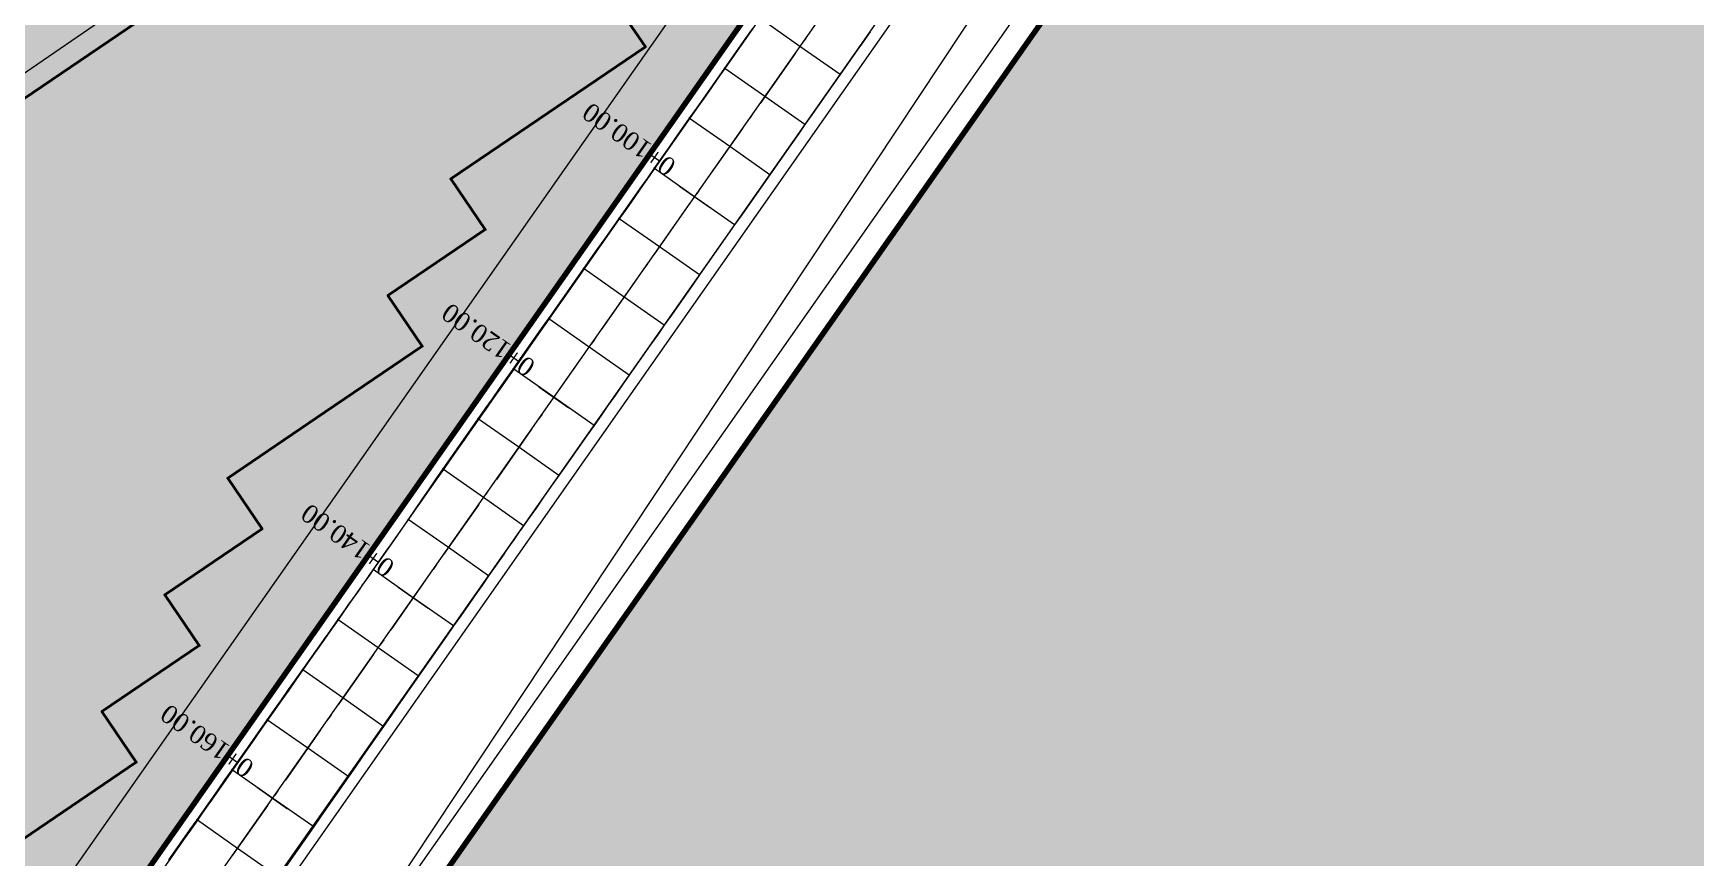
# Model space of a CAD drawing. Header units: metres. Extents: x 478603 to 489313, y 4282657 to 4289463.
# Drawn here: x 480207.3 to 480343.1, y 4287714.5 to 4287781.8 of the extents above; entities that cross this region are included whole.
import ezdxf

# ---------------------------------------------------------------- set-up
doc = ezdxf.new("R2010")
doc.units = ezdxf.units.M
for name, color, linetype, lineweight in [('ADAKENARI', 18, 'Continuous', 0), ('EKS_5', 5, 'Continuous', 0), ('EKSENLER', 3, 'Continuous', 0), ('HDA_5', 30, 'Continuous', 0), ('HDO_5', 30, 'Continuous', 0), ('KALDIRIM', 11, 'Continuous', 0), ('KDA_5', 150, 'Continuous', 20), ('KDO_5', 150, 'Continuous', 20), ('KYA_5', 1, 'Continuous', 20), ('KYO_5', 1, 'Continuous', 20), ('PARSEL_ALAN', 254, 'Continuous', 0), ('PARSEL_SERA_ALAN', 9, 'Continuous', 40), ('PL_ALİNMAN', 1, 'Continuous', 0), ('PL_ENKESIT', 1, 'Continuous', 0), ('PL_KM', 4, 'Continuous', 0), ('PL_KMYAZI', 30, 'Continuous', 0), ('REFUJ', 63, 'Continuous', 0), ('REVIZE_ONERI_KAM_SNR', 9, 'Continuous', 0), ('SEV_KYA_HDA', 3, 'Continuous', 0), ('SEV_KYO_HDO', 3, 'Continuous', 0), ('SEV_YKA_KDA', 3, 'Continuous', 0), ('SEV_YKO_KDO', 3, 'Continuous', 0), ('SNR_PLANONAMAA', 233, 'Continuous', 0), ('SNR_YAPIYAK', 18, 'Continuous', 0), ('YKA_5', 33, 'Continuous', 0), ('YKO_5', 33, 'Continuous', 0)]:
    doc.layers.add(name, color=color, linetype=linetype, lineweight=lineweight)
doc.styles.get("Standard").update_dxf_attribs({"font": 'times.ttf'})

msp = doc.modelspace()

# ---------------------------------------------------------------- hatches: boundary and pattern name
at = {"layer": 'PARSEL_ALAN'}
msp.add_hatch(color=256, dxfattribs=at).paths.add_polyline_path([(479996.22, 4287399.35), (480059.06, 4287488.92), (480291.13, 4287819.67), (480291.2, 4287822.99), (480283.53, 4287834.91), (480280.8, 4287835.46), (479887.05, 4287565.85), (479878.8, 4287560.2), (479992, 4287393.33)])
at = {"layer": 'PARSEL_SERA_ALAN'}
msp.add_hatch(color=256, dxfattribs=at).paths.add_polyline_path([(479889.34, 4287561.31), (480275.03, 4287822.94), (480280.65, 4287814.66), (480272.7, 4287809.28), (480264.76, 4287803.89), (480267.57, 4287799.75), (480259.62, 4287794.36), (480262.43, 4287790.22), (480254.48, 4287784.83), (480257.29, 4287780.69), (480241.4, 4287769.92), (480244.21, 4287765.78), (480236.26, 4287760.39), (480239.07, 4287756.25), (480231.12, 4287750.86), (480223.18, 4287745.47), (480225.99, 4287741.34), (480218.04, 4287735.95), (480220.85, 4287731.81), (480212.9, 4287726.42), (480215.71, 4287722.28), (480199.82, 4287711.5), (480202.63, 4287707.37), (480194.68, 4287701.98), (480197.49, 4287697.84), (480189.55, 4287692.45), (480192.35, 4287688.31), (480176.46, 4287677.53), (480179.27, 4287673.4), (480171.33, 4287668.01), (480174.13, 4287663.87), (480166.19, 4287658.48), (480168.99, 4287654.34), (480153.1, 4287643.56), (480155.91, 4287639.43), (480147.97, 4287634.04), (480150.77, 4287629.9), (480142.83, 4287624.51), (480134.88, 4287619.12), (480137.69, 4287614.98), (480129.75, 4287609.59), (480132.55, 4287605.46), (480124.61, 4287600.07), (480127.42, 4287595.93), (480111.53, 4287585.15), (480114.33, 4287581.01), (480106.39, 4287575.62), (480109.2, 4287571.49), (480101.25, 4287566.1), (480104.06, 4287561.96), (480088.17, 4287551.18), (480090.97, 4287547.04), (480083.03, 4287541.66), (480085.84, 4287537.52), (480069.95, 4287526.74), (480072.75, 4287522.6), (480064.81, 4287517.21), (480067.62, 4287513.07), (480059.67, 4287507.69), (480062.48, 4287503.55), (480046.59, 4287492.77), (480049.4, 4287488.63), (480041.45, 4287483.24), (480044.26, 4287479.1), (480036.31, 4287473.72), (480039.12, 4287469.58), (480023.23, 4287458.8), (480026.04, 4287454.66), (480018.09, 4287449.27), (480020.9, 4287445.13), (480005.01, 4287434.36), (480007.82, 4287430.22), (479999.87, 4287424.83), (480002.68, 4287420.69), (479994.73, 4287415.3), (479997.54, 4287411.16), (479989.6, 4287405.78), (479885.74, 4287558.88)])
at = {"layer": 'REVIZE_ONERI_KAM_SNR'}
msp.add_hatch(color=256, dxfattribs=at).paths.add_polyline_path([(480391.37, 4287736.67), (479958.38, 4287021.55), (479846.66, 4286823.22), (479817.89, 4286807.32), (479678.54, 4286593.14), (479667.02, 4286563.36), (479171.87, 4285664.49), (479060.05, 4285423.5), (478955.18, 4285211.94), (478971.57, 4285181.44), (478973.58, 4285138.06), (478896.83, 4284994.41), (478884.26, 4284953.22), (478871.38, 4284822.15), (478829.64, 4284818.29), (478829.64, 4284859.4), (478806.79, 4284865.48), (478716.87, 4284674.35), (478705.55, 4284645.23), (478602.86, 4284697.15), (478665.09, 4284834.56), (478661.84, 4284859.59), (478721.27, 4284982.03), (478734.09, 4284989.86), (478857.78, 4285241.35), (478838.86, 4285277.85), (478831.67, 4285382.6), (478866.61, 4285387.39), (478882.65, 4285289.09), (479341.44, 4286225.89), (479492.42, 4286515.34), (479668.69, 4286852.71), (479834.72, 4287134.36), (480316.15, 4287820.51), (480353.75, 4287856.55), (480321.39, 4287969.42), (480358.64, 4287985.06), (480384.47, 4287906.35), (480463.86, 4288018.44), (480598.66, 4288207.44), (480775.09, 4288481.28), (480856.22, 4288581.77), (481195.87, 4289025.92), (481277.92, 4288967.09), (481191.32, 4288856.62), (480684.78, 4288177.97), (480420.91, 4287781.11), (480447.15, 4287667.53), (480456.56, 4287584.46), (480422.31, 4287581.55), (480417.61, 4287623.09), (480404.49, 4287679.88)])

# ---------------------------------------------------------------- linework, layer by layer
at = {"layer": 'ADAKENARI', "lineweight": 200}
for p, q in [((480075.44, 4287477.43), (480316.15, 4287820.51)), ((480291.13, 4287819.67), (480059.06, 4287488.92))]:
    msp.add_line(p, q, dxfattribs=at)
at = {"layer": 'EKS_5'}
for p in [(480269.92, 4287780.74, 943.57), (480267.05, 4287776.65, 943.43), (480264.18, 4287772.55, 943.28), (480261.31, 4287768.46, 943.14), (480258.44, 4287764.37, 943), (480255.56, 4287760.27, 942.9), (480252.69, 4287756.18, 942.86), (480249.82, 4287752.09, 942.89), (480246.95, 4287748, 942.97), (480244.08, 4287743.9, 943.12), (480241.21, 4287739.81, 943.27), (480238.33, 4287735.72, 943.42), (480235.46, 4287731.62, 943.58), (480232.59, 4287727.53, 943.73), (480229.72, 4287723.44, 943.88), (480226.85, 4287719.34, 944.03), (480223.97, 4287715.25, 944.19)]:
    msp.add_point(p, dxfattribs=at)
at = {"layer": 'EKSENLER'}
msp.add_line((480063.16, 4287486.05), (480303.99, 4287829.29), dxfattribs=at)
at = {"layer": 'HDA_5'}
msp.add_polyline3d([(480232.91, 4287734.97, 943.46), (480232.18, 4287733.93, 943.45), (480231.6, 4287733.11, 943.48), (480231.03, 4287732.29, 943.51), (480230.46, 4287731.47, 943.54), (480229.88, 4287730.65, 943.57), (480229.31, 4287729.83, 943.6), (480228.73, 4287729.01, 943.63), (480228.16, 4287728.2, 943.66), (480227.58, 4287727.38, 943.69), (480227.01, 4287726.56, 943.72), (480226.44, 4287725.74, 943.75), (480225.86, 4287724.92, 943.78), (480225.29, 4287724.1, 943.81), (480224.71, 4287723.28, 943.84), (480224.14, 4287722.47, 943.87), (480223.56, 4287721.65, 943.9), (480222.99, 4287720.83, 943.94), (480222.42, 4287720.01, 943.97), (480221.84, 4287719.19, 944), (480221.27, 4287718.37, 944.03), (480220.69, 4287717.55, 944.06), (480220.12, 4287716.74, 944.09), (480219.54, 4287715.92, 944.12), (480218.97, 4287715.1, 944.15), (480218.39, 4287714.28, 944.18)], dxfattribs=at)
for p in [(480232.18, 4287733.93, 943.45), (480229.31, 4287729.83, 943.6), (480226.44, 4287725.74, 943.75), (480223.56, 4287721.65, 943.9), (480220.69, 4287717.55, 944.06)]:
    msp.add_point(p, dxfattribs=at)
at = {"layer": 'HDO_5'}
msp.add_polyline3d([(480245.75, 4287739.3, 943.14), (480244.49, 4287737.51, 943.14), (480243.91, 4287736.69, 943.17), (480243.34, 4287735.87, 943.2), (480242.76, 4287735.05, 943.23), (480242.19, 4287734.23, 943.26), (480241.62, 4287733.41, 943.29), (480241.04, 4287732.59, 943.32), (480240.47, 4287731.78, 943.35), (480239.89, 4287730.96, 943.38), (480239.32, 4287730.14, 943.41), (480238.74, 4287729.32, 943.45), (480238.17, 4287728.5, 943.48), (480237.6, 4287727.68, 943.51), (480237.02, 4287726.86, 943.54), (480236.45, 4287726.05, 943.57), (480235.87, 4287725.23, 943.6), (480235.3, 4287724.41, 943.63), (480234.72, 4287723.59, 943.66), (480234.15, 4287722.77, 943.69), (480233.58, 4287721.95, 943.72), (480233, 4287721.13, 943.75), (480232.43, 4287720.32, 943.78), (480231.85, 4287719.5, 943.81), (480231.28, 4287718.68, 943.84), (480230.7, 4287717.86, 943.87), (480230.13, 4287717.04, 943.9), (480229.55, 4287716.22, 943.94), (480228.98, 4287715.4, 943.97), (480228.41, 4287714.59, 944), (480227.83, 4287713.77, 944.03)], dxfattribs=at)
for p in [(480244.49, 4287737.51, 943.14), (480241.62, 4287733.41, 943.29), (480238.74, 4287729.32, 943.45), (480235.87, 4287725.23, 943.6), (480233, 4287721.13, 943.75), (480230.13, 4287717.04, 943.9)]:
    msp.add_point(p, dxfattribs=at)
at = {"layer": 'KALDIRIM'}
for p, q in [((480066.43, 4287483.75), (480310.94, 4287832.23)), ((480292.27, 4287819.55), (480059.88, 4287488.35))]:
    msp.add_line(p, q, dxfattribs=at)
at = {"layer": 'KDA_5'}
msp.add_polyline3d([(480266.05, 4287782.21, 943.08), (480265.47, 4287781.4, 943.03), (480264.9, 4287780.58, 942.97), (480264.33, 4287779.77, 942.92), (480263.76, 4287778.96, 942.86), (480263.18, 4287778.14, 942.81), (480262.61, 4287777.32, 942.75), (480262.03, 4287776.51, 942.7), (480261.46, 4287775.69, 942.64), (480260.88, 4287774.87, 942.59), (480260.3, 4287774.05, 942.54), (480259.73, 4287773.23, 942.49), (480259.15, 4287772.41, 942.44), (480258.58, 4287771.6, 942.39), (480258, 4287770.78, 942.34), (480257.43, 4287769.96, 942.26), (480256.85, 4287769.14, 942.19), (480256.28, 4287768.33, 942.11), (480255.7, 4287767.51, 942.04), (480255.12, 4287766.69, 941.96), (480254.55, 4287765.88, 941.9), (480253.97, 4287765.06, 941.84), (480253.39, 4287764.24, 941.78), (480252.82, 4287763.42, 941.72), (480252.24, 4287762.61, 941.66), (480251.67, 4287761.79, 941.64), (480251.09, 4287760.97, 941.62), (480250.52, 4287760.15, 941.59), (480249.94, 4287759.33, 941.57), (480249.37, 4287758.51, 941.54), (480248.79, 4287757.7, 941.52), (480248.22, 4287756.88, 941.5), (480247.64, 4287756.06, 941.49), (480247.07, 4287755.24, 941.47), (480246.49, 4287754.42, 941.45), (480245.92, 4287753.61, 941.47), (480245.34, 4287752.79, 941.49), (480244.77, 4287751.97, 941.5), (480244.19, 4287751.15, 941.52), (480243.62, 4287750.33, 941.54), (480243.04, 4287749.51, 941.6), (480242.47, 4287748.69, 941.66), (480241.9, 4287747.87, 941.72), (480241.32, 4287747.05, 941.78), (480240.75, 4287746.23, 941.84), (480240.19, 4287745.42, 942.07), (480239.63, 4287744.6, 942.31), (480239.07, 4287743.78, 942.55), (480238.5, 4287742.95, 942.79), (480237.92, 4287742.11, 943.03), (480237.32, 4287741.24, 943.06), (480236.71, 4287740.37, 943.09), (480236.1, 4287739.51, 943.13), (480235.53, 4287738.69, 943.16), (480235.05, 4287738.02, 943.18), (480234.76, 4287737.6, 943.25), (480234.56, 4287737.31, 943.29), (480234.4, 4287737.08, 943.33), (480234.25, 4287736.87, 943.36), (480234.11, 4287736.66, 943.39)], dxfattribs=at)
for p in [(480263.76, 4287778.96, 942.86), (480260.88, 4287774.87, 942.59), (480258, 4287770.78, 942.34), (480255.12, 4287766.69, 941.96), (480252.24, 4287762.61, 941.66), (480249.37, 4287758.51, 941.54), (480246.49, 4287754.42, 941.45), (480243.62, 4287750.33, 941.54), (480240.75, 4287746.23, 941.84), (480237.92, 4287742.11, 943.03), (480235.05, 4287738.02, 943.18)]:
    msp.add_point(p, dxfattribs=at)
at = {"layer": 'KDO_5'}
msp.add_polyline3d([(480275.64, 4287781.92, 943.48), (480275.07, 4287781.11, 943.43), (480274.45, 4287780.23, 943.37), (480273.82, 4287779.33, 943.32), (480273.2, 4287778.44, 943.26), (480272.61, 4287777.6, 943.22), (480272.03, 4287776.78, 943.18), (480271.46, 4287775.97, 943.13), (480270.9, 4287775.16, 943.09), (480270.33, 4287774.35, 943.05), (480269.76, 4287773.53, 942.99), (480269.18, 4287772.71, 942.94), (480268.61, 4287771.89, 942.88), (480268.03, 4287771.07, 942.83), (480267.46, 4287770.25, 942.77), (480266.88, 4287769.44, 942.72), (480266.31, 4287768.62, 942.67), (480265.73, 4287767.8, 942.62), (480265.16, 4287766.98, 942.57), (480264.58, 4287766.16, 942.52), (480264.01, 4287765.34, 942.46), (480263.44, 4287764.52, 942.4), (480262.86, 4287763.71, 942.34), (480262.29, 4287762.89, 942.28), (480261.71, 4287762.07, 942.22), (480261.14, 4287761.25, 942.2), (480260.56, 4287760.43, 942.17), (480259.99, 4287759.61, 942.15), (480259.42, 4287758.79, 942.12), (480258.84, 4287757.97, 942.09), (480258.27, 4287757.16, 942.11), (480257.69, 4287756.34, 942.13), (480257.12, 4287755.52, 942.14), (480256.54, 4287754.7, 942.16), (480255.97, 4287753.88, 942.17), (480255.39, 4287753.06, 942.17), (480254.82, 4287752.24, 942.16), (480254.24, 4287751.42, 942.16), (480253.67, 4287750.6, 942.15), (480253.1, 4287749.79, 942.15), (480252.53, 4287748.98, 942.15), (480251.96, 4287748.17, 942.16), (480251.39, 4287747.36, 942.16), (480250.82, 4287746.54, 942.16), (480250.23, 4287745.7, 942.17), (480249.61, 4287744.82, 942.26), (480248.98, 4287743.92, 942.36), (480248.36, 4287743.04, 942.46), (480247.79, 4287742.23, 942.55), (480247.35, 4287741.6, 942.62), (480247.15, 4287741.32, 942.91), (480247.08, 4287741.22, 943.01), (480247.06, 4287741.19, 943.04), (480247.05, 4287741.18, 943.05), (480247.05, 4287741.18, 943.05)], dxfattribs=at)
for p in [(480273.2, 4287778.44, 943.26), (480270.33, 4287774.35, 943.05), (480267.46, 4287770.25, 942.77), (480264.58, 4287766.16, 942.52), (480261.71, 4287762.07, 942.22), (480258.84, 4287757.97, 942.09), (480255.97, 4287753.88, 942.17), (480253.1, 4287749.79, 942.15), (480250.23, 4287745.7, 942.17), (480247.35, 4287741.6, 942.62)]:
    msp.add_point(p, dxfattribs=at)
at = {"layer": 'KYA_5'}
msp.add_polyline3d([(480234.11, 4287736.66, 943.39), (480233.74, 4287736.14, 943.41), (480233.38, 4287735.63, 943.43), (480233, 4287735.1, 943.46), (480232.61, 4287734.55, 943.48), (480232.17, 4287733.93, 943.5), (480231.65, 4287733.18, 943.57), (480231.07, 4287732.37, 943.64), (480230.48, 4287731.53, 943.71), (480229.88, 4287730.69, 943.79), (480229.29, 4287729.85, 943.86), (480228.7, 4287729.02, 943.91), (480228.13, 4287728.21, 943.97), (480227.55, 4287727.39, 944.02), (480226.98, 4287726.58, 944.07), (480226.4, 4287725.76, 944.13), (480225.83, 4287724.95, 944.18), (480225.25, 4287724.13, 944.23), (480224.68, 4287723.31, 944.28), (480224.1, 4287722.49, 944.33), (480223.53, 4287721.67, 944.38), (480222.95, 4287720.86, 944.42), (480222.37, 4287720.04, 944.47), (480221.8, 4287719.22, 944.51), (480221.22, 4287718.4, 944.56), (480220.65, 4287717.59, 944.6), (480220.07, 4287716.77, 944.65), (480219.5, 4287715.95, 944.69), (480218.92, 4287715.13, 944.73), (480218.35, 4287714.31, 944.78)], dxfattribs=at)
for p in [(480232.17, 4287733.93, 943.5), (480229.29, 4287729.85, 943.86), (480226.4, 4287725.76, 944.13), (480223.53, 4287721.67, 944.38), (480220.65, 4287717.59, 944.6)]:
    msp.add_point(p, dxfattribs=at)
at = {"layer": 'KYO_5'}
msp.add_polyline3d([(480247.05, 4287741.18, 943.05), (480246.55, 4287740.45, 943.08), (480246.04, 4287739.73, 943.12), (480245.54, 4287739, 943.15), (480245.02, 4287738.26, 943.18), (480244.49, 4287737.5, 943.22), (480243.94, 4287736.7, 943.26), (480243.36, 4287735.89, 943.3), (480242.79, 4287735.06, 943.34), (480242.21, 4287734.23, 943.38), (480241.63, 4287733.41, 943.42), (480241.05, 4287732.58, 943.46), (480240.48, 4287731.76, 943.51), (480239.9, 4287730.95, 943.55), (480239.33, 4287730.13, 943.6), (480238.76, 4287729.31, 943.64), (480238.19, 4287728.49, 943.71), (480237.62, 4287727.67, 943.77), (480237.05, 4287726.85, 943.84), (480236.47, 4287726.03, 943.9), (480235.9, 4287725.21, 943.97), (480235.33, 4287724.39, 944.03), (480234.76, 4287723.56, 944.1), (480234.19, 4287722.74, 944.17), (480233.62, 4287721.92, 944.23), (480233.05, 4287721.1, 944.3), (480232.48, 4287720.28, 944.38), (480231.91, 4287719.46, 944.46), (480231.34, 4287718.64, 944.55), (480230.77, 4287717.82, 944.63), (480230.19, 4287716.99, 944.71), (480229.62, 4287716.17, 944.77), (480229.05, 4287715.35, 944.83), (480228.48, 4287714.53, 944.89), (480227.91, 4287713.71, 944.96)], dxfattribs=at)
for p in [(480244.49, 4287737.5, 943.22), (480241.63, 4287733.41, 943.42), (480238.76, 4287729.31, 943.64), (480235.9, 4287725.21, 943.97), (480233.05, 4287721.1, 944.3), (480230.19, 4287716.99, 944.71)]:
    msp.add_point(p, dxfattribs=at)
at = {"layer": 'PARSEL_ALAN'}
for points in [[(479996.22, 4287399.35, 939.64), (480059.06, 4287488.92, 943.27), (480291.13, 4287819.67, 945.98), (480291.2, 4287822.99, 946.04), (480283.53, 4287834.91, 945.68), (480280.8, 4287835.46, 945.57), (479887.05, 4287565.85, 932.11), (479878.8, 4287560.2, 932.16), (479992, 4287393.33, 939.52), (479996.22, 4287399.35, 939.64)], [(479996.22, 4287399.35, 0), (480059.06, 4287488.92, 0), (480291.13, 4287819.67, 0), (480291.2, 4287822.99, 0), (480283.53, 4287834.91, 0), (480280.8, 4287835.46, 0), (479887.05, 4287565.85, 0), (479878.8, 4287560.2, 0), (479992, 4287393.33, 0), (479996.22, 4287399.35, 0)]]:
    msp.add_polyline3d(points, close=True, dxfattribs=at)
at = {"layer": 'PARSEL_SERA_ALAN'}
msp.add_polyline3d([(479889.34, 4287561.31, 0), (480275.03, 4287822.94, 0), (480280.65, 4287814.66, 0), (480272.7, 4287809.28, 0), (480264.76, 4287803.89, 0), (480267.57, 4287799.75, 0), (480259.62, 4287794.36, 0), (480262.43, 4287790.22, 0), (480254.48, 4287784.83, 0), (480257.29, 4287780.69, 0), (480241.4, 4287769.92, 0), (480244.21, 4287765.78, 0), (480236.26, 4287760.39, 0), (480239.07, 4287756.25, 0), (480231.12, 4287750.86, 0), (480223.18, 4287745.47, 0), (480225.99, 4287741.34, 0), (480218.04, 4287735.95, 0), (480220.85, 4287731.81, 0), (480212.9, 4287726.42, 0), (480215.71, 4287722.28, 0), (480199.82, 4287711.5, 0)], dxfattribs=at)
msp.add_polyline3d([(479889.34, 4287561.31, 0), (480275.03, 4287822.94, 0), (480280.65, 4287814.66, 0), (480272.7, 4287809.28, 0), (480264.76, 4287803.89, 0), (480267.57, 4287799.75, 0), (480259.62, 4287794.36, 0), (480262.43, 4287790.22, 0), (480254.48, 4287784.83, 0), (480257.29, 4287780.69, 0), (480241.4, 4287769.92, 0), (480244.21, 4287765.78, 0), (480236.26, 4287760.39, 0), (480239.07, 4287756.25, 0), (480231.12, 4287750.86, 0), (480223.18, 4287745.47, 0), (480225.99, 4287741.34, 0), (480218.04, 4287735.95, 0), (480220.85, 4287731.81, 0), (480212.9, 4287726.42, 0), (480215.71, 4287722.28, 0), (480199.82, 4287711.5, 0)], dxfattribs=at)
at = {"layer": 'PL_ALİNMAN'}
for p, q in [((480270.39, 4287781.4), (480270.1, 4287780.99)), ((480269.53, 4287780.17), (480266.66, 4287776.08)), ((480266.08, 4287775.26), (480265.79, 4287774.85)), ((480265.22, 4287774.03), (480262.35, 4287769.94)), ((480261.77, 4287769.12), (480261.49, 4287768.71)), ((480260.91, 4287767.9), (480258.04, 4287763.8)), ((480257.47, 4287762.98), (480257.18, 4287762.57)), ((480256.6, 4287761.76), (480253.73, 4287757.66)), ((480253.16, 4287756.84), (480252.87, 4287756.43)), ((480252.3, 4287755.62), (480249.42, 4287751.52)), ((480248.85, 4287750.7), (480248.56, 4287750.3)), ((480247.99, 4287749.48), (480245.12, 4287745.38)), ((480244.54, 4287744.57), (480244.26, 4287744.16)), ((480243.68, 4287743.34), (480240.81, 4287739.24)), ((480240.23, 4287738.43), (480239.95, 4287738.02)), ((480239.37, 4287737.2), (480236.5, 4287733.1)), ((480235.93, 4287732.29), (480235.64, 4287731.88)), ((480235.07, 4287731.06), (480232.19, 4287726.97)), ((480230.76, 4287724.92), (480227.89, 4287720.83)), ((480231.62, 4287726.15), (480231.33, 4287725.74)), ((480227.31, 4287720.01), (480227.02, 4287719.6)), ((480226.45, 4287718.78), (480223.58, 4287714.69))]:
    msp.add_line(p, q, dxfattribs=at)
at = {"layer": 'PL_ENKESIT'}
for points in [[(480273.2, 4287778.44, 943.26), (480273.2, 4287778.44, 943.49), (480269.92, 4287780.74, 943.57), (480266.65, 4287783.04, 943.49), (480266.63, 4287783.05, 943.14)], [(480270.33, 4287774.35, 943.05), (480270.33, 4287774.35, 943.35), (480267.05, 4287776.65, 943.43), (480263.78, 4287778.94, 943.35), (480263.76, 4287778.96, 942.86)], [(480267.46, 4287770.25, 942.77), (480267.45, 4287770.26, 943.2), (480264.18, 4287772.55, 943.28), (480260.91, 4287774.85, 943.2), (480260.88, 4287774.87, 942.59)], [(480264.58, 4287766.16, 942.52), (480264.58, 4287766.16, 943.06), (480261.31, 4287768.46, 943.14), (480258.03, 4287770.76, 943.06), (480258, 4287770.78, 942.34)], [(480261.71, 4287762.07, 942.22), (480261.71, 4287762.07, 942.92), (480258.44, 4287764.37, 943), (480255.16, 4287766.66, 942.92), (480255.12, 4287766.69, 941.96)], [(480258.84, 4287757.97, 942.09), (480258.84, 4287757.98, 942.82), (480255.56, 4287760.27, 942.9), (480252.29, 4287762.57, 942.82), (480252.24, 4287762.61, 941.66)], [(480255.97, 4287753.88, 942.17), (480255.97, 4287753.88, 942.78), (480252.69, 4287756.18, 942.86), (480249.42, 4287758.48, 942.78), (480249.37, 4287758.51, 941.54)], [(480253.1, 4287749.79, 942.15), (480253.1, 4287749.79, 942.81), (480249.82, 4287752.09, 942.89), (480246.55, 4287754.39, 942.81), (480246.49, 4287754.42, 941.45)], [(480250.23, 4287745.7, 942.17), (480250.22, 4287745.7, 942.89), (480246.95, 4287748, 942.97), (480243.67, 4287750.29, 942.89), (480243.62, 4287750.33, 941.54)], [(480247.35, 4287741.6, 942.62), (480247.35, 4287741.6, 943.04), (480244.08, 4287743.9, 943.12), (480240.8, 4287746.2, 943.04), (480240.75, 4287746.23, 941.84)], [(480244.49, 4287737.5, 943.22), (480244.49, 4287737.51, 943.14), (480244.48, 4287737.51, 943.19), (480241.21, 4287739.81, 943.27), (480237.93, 4287742.11, 943.19), (480237.92, 4287742.11, 943.03)], [(480241.63, 4287733.41, 943.42), (480241.62, 4287733.41, 943.29), (480241.61, 4287733.42, 943.34), (480238.33, 4287735.72, 943.42), (480235.06, 4287738.01, 943.34), (480235.05, 4287738.02, 943.18)], [(480238.76, 4287729.31, 943.64), (480238.74, 4287729.32, 943.45), (480238.74, 4287729.33, 943.5), (480235.46, 4287731.62, 943.58), (480232.19, 4287733.92, 943.5), (480232.18, 4287733.93, 943.45), (480232.17, 4287733.93, 943.5)], [(480235.9, 4287725.21, 943.97), (480235.87, 4287725.23, 943.6), (480235.86, 4287725.23, 943.65), (480232.59, 4287727.53, 943.73), (480229.32, 4287729.83, 943.65), (480229.31, 4287729.83, 943.6), (480229.29, 4287729.85, 943.86)], [(480233.05, 4287721.1, 944.3), (480233, 4287721.13, 943.75), (480232.99, 4287721.14, 943.8), (480229.72, 4287723.44, 943.88), (480226.44, 4287725.73, 943.8), (480226.44, 4287725.74, 943.75), (480226.4, 4287725.76, 944.13)], [(480230.19, 4287716.99, 944.71), (480230.13, 4287717.04, 943.9), (480230.12, 4287717.05, 943.95), (480226.85, 4287719.34, 944.03), (480223.57, 4287721.64, 943.95), (480223.56, 4287721.65, 943.9), (480223.53, 4287721.67, 944.38)], [(480227.34, 4287712.89, 945.02), (480227.26, 4287712.95, 944.06), (480227.25, 4287712.95, 944.11), (480223.97, 4287715.25, 944.19), (480220.7, 4287717.55, 944.11), (480220.69, 4287717.55, 944.06), (480220.65, 4287717.59, 944.6)]]:
    msp.add_polyline3d(points, dxfattribs=at)
at = {"layer": 'PL_KM'}
for p, q in [((480260.08, 4287769.32), (480262.54, 4287767.6)), ((480248.59, 4287752.95), (480251.05, 4287751.23)), ((480237.11, 4287736.58), (480239.56, 4287734.85)), ((480225.62, 4287720.21), (480228.07, 4287718.48))]:
    msp.add_line(p, q, dxfattribs=at)
at = {"layer": 'REFUJ'}
for p, q in [((480067.25, 4287483.18), (480304.06, 4287820.68)), ((480073.8, 4287478.58), (480310.59, 4287816.06))]:
    msp.add_line(p, q, dxfattribs=at)
at = {"layer": 'REVIZE_ONERI_KAM_SNR'}
msp.add_polyline3d([(479492.42, 4286515.34, 0), (479668.69, 4286852.71, 0), (479834.72, 4287134.36, 0), (480316.15, 4287820.51, 0), (480353.75, 4287856.55, 0), (480321.39, 4287969.42, 0), (480358.64, 4287985.06, 0), (480384.47, 4287906.35, 0), (480463.86, 4288018.44, 0)], dxfattribs=at)
msp.add_polyline3d([(479492.42, 4286515.34, 0), (479668.69, 4286852.71, 0), (479834.72, 4287134.36, 0), (480316.15, 4287820.51, 0), (480353.75, 4287856.55, 0), (480321.39, 4287969.42, 0), (480358.64, 4287985.06, 0), (480384.47, 4287906.35, 0), (480463.86, 4288018.44, 0)], dxfattribs=at)
msp.add_polyline3d([(479492.42, 4286515.34, 0), (479668.69, 4286852.71, 0), (479834.72, 4287134.36, 0), (480316.15, 4287820.51, 0), (480353.75, 4287856.55, 0), (480321.39, 4287969.42, 0), (480358.64, 4287985.06, 0), (480384.47, 4287906.35, 0), (480463.86, 4288018.44, 0)], dxfattribs=at)
at = {"layer": 'SEV_KYA_HDA'}
for p, q in [((480232.75, 4287734.75, 943.47), (480232.75, 4287734.75, 943.46)), ((480231.6, 4287733.11, 943.58), (480231.6, 4287733.11, 943.53)), ((480230.44, 4287731.48, 943.72), (480230.46, 4287731.47, 943.54)), ((480229.29, 4287729.85, 943.86), (480229.3, 4287729.84, 943.73)), ((480228.13, 4287728.21, 943.97), (480228.16, 4287728.2, 943.66)), ((480226.98, 4287726.58, 944.07), (480227, 4287726.57, 943.9)), ((480225.83, 4287724.94, 944.18), (480225.86, 4287724.92, 943.78)), ((480224.68, 4287723.31, 944.28), (480224.69, 4287723.3, 944.06)), ((480223.53, 4287721.67, 944.38), (480223.56, 4287721.65, 943.9)), ((480222.37, 4287720.04, 944.47), (480222.39, 4287720.02, 944.22)), ((480221.22, 4287718.4, 944.56), (480221.27, 4287718.37, 944.03)), ((480220.07, 4287716.77, 944.65), (480220.09, 4287716.75, 944.37)), ((480218.92, 4287715.13, 944.73), (480218.97, 4287715.1, 944.15))]:
    msp.add_line(p, q, dxfattribs=at)
at = {"layer": 'SEV_KYO_HDO'}
for p, q in [((480245.07, 4287738.32, 943.18), (480245.06, 4287738.32, 943.16)), ((480243.92, 4287736.68, 943.26), (480243.91, 4287736.69, 943.17)), ((480242.77, 4287735.04, 943.34), (480242.77, 4287735.05, 943.28)), ((480241.63, 4287733.41, 943.42), (480241.62, 4287733.41, 943.29)), ((480240.48, 4287731.77, 943.51), (480240.47, 4287731.77, 943.43)), ((480239.33, 4287730.13, 943.6), (480239.32, 4287730.14, 943.41)), ((480238.19, 4287728.49, 943.71), (480238.18, 4287728.5, 943.59)), ((480237.05, 4287726.85, 943.84), (480237.02, 4287726.86, 943.54)), ((480235.9, 4287725.21, 943.97), (480235.89, 4287725.22, 943.78)), ((480234.76, 4287723.56, 944.1), (480234.72, 4287723.59, 943.66)), ((480233.62, 4287721.92, 944.23), (480233.6, 4287721.94, 943.98)), ((480232.48, 4287720.28, 944.38), (480232.43, 4287720.32, 943.78)), ((480231.34, 4287718.64, 944.55), (480231.31, 4287718.66, 944.2)), ((480230.19, 4287716.99, 944.71), (480230.13, 4287717.04, 943.9)), ((480229.05, 4287715.35, 944.83), (480229.02, 4287715.38, 944.4))]:
    msp.add_line(p, q, dxfattribs=at)
at = {"layer": 'SEV_YKA_KDA'}
for p, q in [((480264.93, 4287780.58, 943.4), (480264.91, 4287780.59, 942.97)), ((480263.78, 4287778.94, 943.35), (480263.77, 4287778.95, 943.1)), ((480262.63, 4287777.31, 943.29), (480262.61, 4287777.32, 942.75)), ((480261.48, 4287775.67, 943.23), (480261.47, 4287775.68, 942.94)), ((480260.33, 4287774.03, 943.18), (480260.31, 4287774.05, 942.54)), ((480259.18, 4287772.4, 943.12), (480259.17, 4287772.4, 942.78)), ((480258.03, 4287770.76, 943.06), (480258, 4287770.78, 942.34)), ((480256.89, 4287769.12, 943.01), (480256.87, 4287769.13, 942.6)), ((480255.74, 4287767.48, 942.95), (480255.7, 4287767.51, 942.04)), ((480254.59, 4287765.85, 942.9), (480254.57, 4287765.86, 942.4)), ((480253.44, 4287764.21, 942.86), (480253.39, 4287764.24, 941.78)), ((480252.29, 4287762.57, 942.82), (480252.27, 4287762.59, 942.24)), ((480251.14, 4287760.93, 942.81), (480251.09, 4287760.97, 941.62)), ((480249.99, 4287759.3, 942.79), (480249.97, 4287759.31, 942.18)), ((480248.84, 4287757.66, 942.79), (480248.79, 4287757.7, 941.52)), ((480247.7, 4287756.02, 942.8), (480247.67, 4287756.04, 942.14)), ((480246.55, 4287754.39, 942.81), (480246.49, 4287754.42, 941.45)), ((480245.4, 4287752.75, 942.84), (480245.37, 4287752.77, 942.16)), ((480244.25, 4287751.11, 942.88), (480244.19, 4287751.15, 941.52)), ((480243.1, 4287749.47, 942.92), (480243.07, 4287749.49, 942.26)), ((480241.95, 4287747.84, 942.98), (480241.9, 4287747.87, 941.72)), ((480240.8, 4287746.2, 943.04), (480240.78, 4287746.22, 942.44)), ((480239.65, 4287744.56, 943.1), (480239.62, 4287744.59, 942.31)), ((480238.51, 4287742.93, 943.16), (480238.5, 4287742.93, 942.97)), ((480237.36, 4287741.29, 943.22), (480237.35, 4287741.29, 943.06)), ((480236.21, 4287739.65, 943.28), (480236.21, 4287739.65, 943.2)), ((480235.06, 4287738.01, 943.34), (480235.05, 4287738.02, 943.18))]:
    msp.add_line(p, q, dxfattribs=at)
at = {"layer": 'SEV_YKO_KDO'}
for p, q in [((480274.92, 4287780.9, 943.57), (480274.92, 4287780.9, 943.49)), ((480273.77, 4287779.26, 943.52), (480273.77, 4287779.26, 943.31)), ((480272.62, 4287777.62, 943.46), (480272.62, 4287777.62, 943.34)), ((480271.47, 4287775.99, 943.4), (480271.48, 4287775.99, 943.14)), ((480270.33, 4287774.35, 943.35), (480270.33, 4287774.35, 943.2)), ((480269.18, 4287772.71, 943.29), (480269.18, 4287772.71, 942.94)), ((480268.03, 4287771.07, 943.23), (480268.03, 4287771.07, 943.03)), ((480266.88, 4287769.44, 943.18), (480266.88, 4287769.44, 942.72)), ((480265.73, 4287767.8, 943.12), (480265.73, 4287767.8, 942.87)), ((480264.58, 4287766.16, 943.06), (480264.58, 4287766.16, 942.52)), ((480263.43, 4287764.53, 943.01), (480263.44, 4287764.52, 942.7)), ((480262.29, 4287762.89, 942.95), (480262.29, 4287762.89, 942.28)), ((480261.14, 4287761.25, 942.9), (480261.14, 4287761.25, 942.55)), ((480259.99, 4287759.61, 942.86), (480259.99, 4287759.61, 942.15)), ((480258.84, 4287757.98, 942.82), (480258.84, 4287757.98, 942.46)), ((480257.69, 4287756.34, 942.81), (480257.69, 4287756.34, 942.13)), ((480256.54, 4287754.7, 942.79), (480256.54, 4287754.7, 942.47)), ((480255.39, 4287753.07, 942.79), (480255.4, 4287753.06, 942.17)), ((480254.24, 4287751.43, 942.8), (480254.25, 4287751.43, 942.48)), ((480253.1, 4287749.79, 942.81), (480253.1, 4287749.79, 942.15)), ((480251.95, 4287748.15, 942.84), (480251.95, 4287748.15, 942.5)), ((480250.8, 4287746.52, 942.88), (480250.8, 4287746.51, 942.16)), ((480249.65, 4287744.88, 942.92), (480249.65, 4287744.88, 942.59)), ((480248.5, 4287743.24, 942.98), (480248.5, 4287743.24, 942.44)), ((480247.35, 4287741.6, 943.04), (480247.35, 4287741.6, 942.83))]:
    msp.add_line(p, q, dxfattribs=at)
at = {"layer": 'SNR_PLANONAMAA'}
msp.add_line((480313.43, 4287827.6, 942.48), (480037.02, 4287410.95, 942.48), dxfattribs=at)
at = {"layer": 'SNR_YAPIYAK'}
for p, q in [((479885.74, 4287558.89, 912.34), (480281.03, 4287829.56, 912.34)), ((480286.16, 4287821.3, 912.34), (480054.97, 4287491.79, 912.34))]:
    msp.add_line(p, q, dxfattribs=at)
at = {"layer": 'YKA_5'}
msp.add_polyline3d([(480266.07, 4287782.21, 943.46), (480265.49, 4287781.39, 943.43), (480264.92, 4287780.57, 943.4), (480264.35, 4287779.76, 943.37), (480263.78, 4287778.94, 943.35), (480263.2, 4287778.13, 943.32), (480262.63, 4287777.31, 943.29), (480262.06, 4287776.49, 943.26), (480261.48, 4287775.67, 943.23), (480260.91, 4287774.85, 943.2), (480260.33, 4287774.03, 943.18), (480259.76, 4287773.21, 943.15), (480259.18, 4287772.39, 943.12), (480258.61, 4287771.58, 943.09), (480258.03, 4287770.76, 943.06), (480257.46, 4287769.94, 943.04), (480256.89, 4287769.12, 943.01), (480256.31, 4287768.3, 942.98), (480255.74, 4287767.48, 942.95), (480255.16, 4287766.66, 942.92), (480254.59, 4287765.85, 942.9), (480254.01, 4287765.03, 942.88), (480253.44, 4287764.21, 942.86), (480252.86, 4287763.39, 942.84), (480252.29, 4287762.57, 942.82), (480251.72, 4287761.75, 942.81), (480251.14, 4287760.93, 942.81), (480250.57, 4287760.12, 942.8), (480249.99, 4287759.3, 942.79), (480249.42, 4287758.48, 942.78), (480248.84, 4287757.66, 942.79), (480248.27, 4287756.84, 942.79), (480247.7, 4287756.02, 942.8), (480247.12, 4287755.2, 942.8), (480246.55, 4287754.39, 942.81), (480245.97, 4287753.57, 942.82), (480245.4, 4287752.75, 942.84), (480244.82, 4287751.93, 942.86), (480244.25, 4287751.11, 942.88), (480243.67, 4287750.29, 942.89), (480243.1, 4287749.47, 942.92), (480242.52, 4287748.65, 942.95), (480241.95, 4287747.84, 942.98), (480241.38, 4287747.02, 943.01), (480240.8, 4287746.2, 943.04), (480240.23, 4287745.39, 943.07), (480239.66, 4287744.57, 943.1), (480239.09, 4287743.76, 943.13), (480238.52, 4287742.94, 943.16), (480237.93, 4287742.11, 943.19), (480237.33, 4287741.24, 943.22), (480236.71, 4287740.37, 943.25), (480236.11, 4287739.51, 943.29), (480235.54, 4287738.7, 943.32), (480235.06, 4287738.01, 943.34), (480234.75, 4287737.57, 943.36), (480234.53, 4287737.26, 943.37), (480234.35, 4287737.01, 943.38), (480234.2, 4287736.8, 943.39), (480234.11, 4287736.66, 943.39), (480234.1, 4287736.65, 943.39), (480234.14, 4287736.7, 943.39), (480234.18, 4287736.76, 943.39), (480234.19, 4287736.78, 943.39), (480234.11, 4287736.66, 943.39), (480233.85, 4287736.28, 943.41), (480233.48, 4287735.77, 943.43), (480233.08, 4287735.2, 943.45), (480232.66, 4287734.59, 943.47), (480232.19, 4287733.92, 943.5), (480231.65, 4287733.15, 943.52), (480231.08, 4287732.34, 943.55), (480230.49, 4287731.5, 943.59), (480229.9, 4287730.66, 943.62), (480229.32, 4287729.83, 943.65), (480228.74, 4287729, 943.68), (480228.16, 4287728.18, 943.71), (480227.59, 4287727.37, 943.74), (480227.02, 4287726.55, 943.77), (480226.44, 4287725.73, 943.8), (480225.87, 4287724.92, 943.83), (480225.3, 4287724.1, 943.86), (480224.72, 4287723.28, 943.89), (480224.15, 4287722.46, 943.92), (480223.57, 4287721.64, 943.95), (480223, 4287720.82, 943.99), (480222.42, 4287720, 944.02), (480221.85, 4287719.19, 944.05), (480221.27, 4287718.37, 944.08), (480220.7, 4287717.55, 944.11), (480220.13, 4287716.73, 944.14), (480219.55, 4287715.91, 944.17), (480218.98, 4287715.09, 944.2), (480218.4, 4287714.27, 944.23)], dxfattribs=at)
for p in [(480263.78, 4287778.94, 943.35), (480260.91, 4287774.85, 943.2), (480258.03, 4287770.76, 943.06), (480255.16, 4287766.66, 942.92), (480252.29, 4287762.57, 942.82), (480249.42, 4287758.48, 942.78), (480246.55, 4287754.39, 942.81), (480243.67, 4287750.29, 942.89), (480240.8, 4287746.2, 943.04), (480237.93, 4287742.11, 943.19), (480235.06, 4287738.01, 943.34), (480232.19, 4287733.92, 943.5), (480229.32, 4287729.83, 943.65), (480226.44, 4287725.73, 943.8), (480223.57, 4287721.64, 943.95), (480220.7, 4287717.55, 944.11)]:
    msp.add_point(p, dxfattribs=at)
at = {"layer": 'YKO_5'}
msp.add_polyline3d([(480275.64, 4287781.92, 943.61), (480275.07, 4287781.11, 943.58), (480274.45, 4287780.23, 943.55), (480273.82, 4287779.33, 943.52), (480273.2, 4287778.44, 943.49), (480272.61, 4287777.6, 943.46), (480272.03, 4287776.78, 943.43), (480271.46, 4287775.97, 943.4), (480270.89, 4287775.16, 943.37), (480270.33, 4287774.35, 943.35), (480269.75, 4287773.53, 943.32), (480269.18, 4287772.72, 943.29), (480268.6, 4287771.9, 943.26), (480268.03, 4287771.08, 943.23), (480267.45, 4287770.26, 943.2), (480266.88, 4287769.44, 943.18), (480266.31, 4287768.62, 943.15), (480265.73, 4287767.8, 943.12), (480265.16, 4287766.98, 943.09), (480264.58, 4287766.16, 943.06), (480264.01, 4287765.34, 943.04), (480263.43, 4287764.53, 943.01), (480262.86, 4287763.71, 942.98), (480262.29, 4287762.89, 942.95), (480261.71, 4287762.07, 942.92), (480261.14, 4287761.25, 942.9), (480260.56, 4287760.43, 942.88), (480259.99, 4287759.61, 942.86), (480259.41, 4287758.8, 942.84), (480258.84, 4287757.98, 942.82), (480258.26, 4287757.16, 942.81), (480257.69, 4287756.34, 942.81), (480257.12, 4287755.52, 942.8), (480256.54, 4287754.7, 942.79), (480255.97, 4287753.88, 942.78), (480255.39, 4287753.06, 942.79), (480254.82, 4287752.24, 942.79), (480254.24, 4287751.43, 942.8), (480253.67, 4287750.61, 942.8), (480253.1, 4287749.79, 942.81), (480252.53, 4287748.98, 942.82), (480251.96, 4287748.17, 942.84), (480251.39, 4287747.36, 942.86), (480250.81, 4287746.54, 942.88), (480250.22, 4287745.7, 942.89), (480249.61, 4287744.82, 942.92), (480248.98, 4287743.92, 942.95), (480248.36, 4287743.05, 942.99), (480247.79, 4287742.24, 943.01), (480247.35, 4287741.6, 943.04), (480247.15, 4287741.31, 943.05), (480247.07, 4287741.2, 943.05), (480247.04, 4287741.17, 943.05), (480247.04, 4287741.16, 943.05), (480247.05, 4287741.18, 943.05), (480247.1, 4287741.24, 943.05), (480247.15, 4287741.32, 943.05), (480247.19, 4287741.38, 943.05), (480247.19, 4287741.37, 943.05), (480247.05, 4287741.18, 943.05), (480246.68, 4287740.65, 943.07), (480246.17, 4287739.93, 943.1), (480245.62, 4287739.14, 943.13), (480245.05, 4287738.33, 943.16), (480244.48, 4287737.51, 943.19), (480243.9, 4287736.69, 943.22), (480243.33, 4287735.87, 943.25), (480242.76, 4287735.05, 943.28), (480242.18, 4287734.24, 943.31), (480241.61, 4287733.42, 943.34), (480241.03, 4287732.6, 943.37), (480240.46, 4287731.78, 943.4), (480239.89, 4287730.96, 943.43), (480239.31, 4287730.14, 943.46), (480238.74, 4287729.33, 943.5), (480238.16, 4287728.51, 943.53), (480237.59, 4287727.69, 943.56), (480237.01, 4287726.87, 943.59), (480236.44, 4287726.05, 943.62), (480235.86, 4287725.23, 943.65), (480235.29, 4287724.41, 943.68), (480234.72, 4287723.6, 943.71), (480234.14, 4287722.78, 943.74), (480233.57, 4287721.96, 943.77), (480232.99, 4287721.14, 943.8), (480232.42, 4287720.32, 943.83), (480231.84, 4287719.5, 943.86), (480231.27, 4287718.68, 943.89), (480230.7, 4287717.87, 943.92), (480230.12, 4287717.05, 943.95), (480229.55, 4287716.23, 943.99), (480228.97, 4287715.41, 944.02), (480228.4, 4287714.59, 944.05), (480227.82, 4287713.77, 944.08)], dxfattribs=at)
for p in [(480273.2, 4287778.44, 943.49), (480270.33, 4287774.35, 943.35), (480267.45, 4287770.26, 943.2), (480264.58, 4287766.16, 943.06), (480261.71, 4287762.07, 942.92), (480258.84, 4287757.98, 942.82), (480255.97, 4287753.88, 942.78), (480253.1, 4287749.79, 942.81), (480250.22, 4287745.7, 942.89), (480247.35, 4287741.6, 943.04), (480244.48, 4287737.51, 943.19), (480241.61, 4287733.42, 943.34), (480238.74, 4287729.33, 943.5), (480235.86, 4287725.23, 943.65), (480232.99, 4287721.14, 943.8), (480230.12, 4287717.05, 943.95)]:
    msp.add_point(p, dxfattribs=at)

# ---------------------------------------------------------------- texts
at = {"layer": 'PL_KMYAZI'}
for s, p in [('0+100.00', (480259.92, 4287771.27)), ('0+120.00', (480248.43, 4287754.9)), ('0+140.00', (480236.94, 4287738.52)), ('0+160.00', (480225.46, 4287722.15))]:
    msp.add_text(s, height=1.5, rotation=504.945, dxfattribs=at).set_placement(p)

doc.saveas('drawing.dxf')
